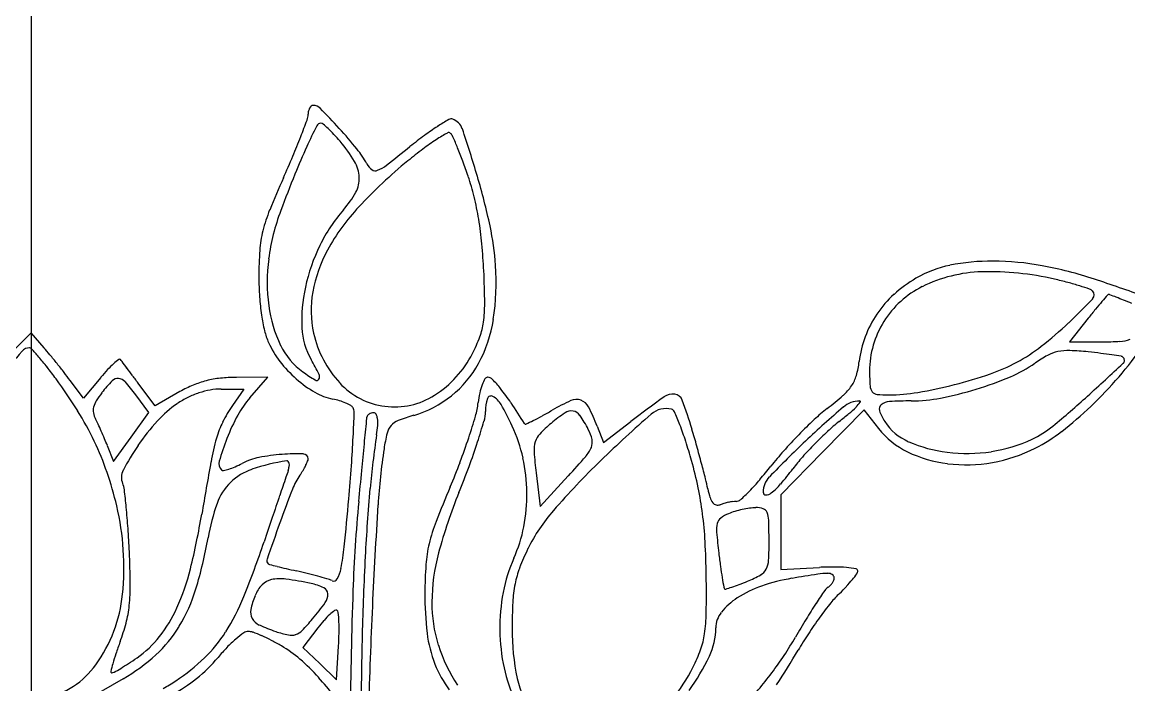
# Model space of a CAD drawing. Header units: millimetres. Extents: x 56222 to 3066687, y -650199 to -121287.
# Drawn here: x 141928.42 to 141939.88, y -185310.85 to -185303.99 of the extents above; entities that cross this region are included whole.
import ezdxf

# ---------------------------------------------------------------- set-up
doc = ezdxf.new("R2010")
doc.units = ezdxf.units.MM
doc.header["$MEASUREMENT"] = 0
doc.layers.add('$TD_AUDIT_GENERATED_(A0BDF17)', color=32, linetype='Continuous', lineweight=30)

msp = doc.modelspace()

# ---------------------------------------------------------------- linework, layer by layer
at = {"layer": '$TD_AUDIT_GENERATED_(A0BDF17)', "linetype": 'Continuous', "lineweight": 25, "ltscale": 2}
for p, q in [((141928.51, -185258.996, 0.517), (141928.51, -185317.593, 0.517)), ((141939.458, -185307.056, 0.517), (141939.264, -185307.301, 0.517)), ((141928.509, -185307.209, 0.517), (141928.169, -185307.543, 0.517)), ((141928.643, -185307.363, 0.517), (141928.509, -185307.209, 0.517)), ((141939.264, -185307.301, 0.517), (141939.599, -185307.301, 0.517)), ((141929.231, -185307.669, 0.517), (141929.051, -185307.883, 0.517)), ((141930.962, -185307.668, 0.517), (141930.635, -185307.669, 0.517)), ((141930.775, -185307.882, 0.517), (141930.962, -185307.668, 0.517)), ((141929.051, -185307.883, 0.517), (141928.914, -185307.7, 0.517)), ((141929.793, -185307.964, 0.517), (141929.626, -185307.74, 0.517)), ((141930.478, -185307.791, 0.517), (141930.713, -185307.791, 0.517)), ((141930.713, -185307.791, 0.517), (141930.596, -185307.959, 0.517)), ((141929.728, -185308.034, 0.517), (141929.593, -185307.851, 0.517)), ((141930.05, -185307.817, 0.517), (141929.793, -185307.964, 0.517)), ((141929.544, -185308.287, 0.517), (141929.728, -185308.034, 0.517)), ((141937.136, -185308.005, 0.517), (141936.705, -185308.445, 0.517)), ((141937.288, -185308.199, 0.517), (141937.136, -185308.005, 0.517)), ((141934.436, -185308.343, 0.517), (141934.719, -185308.127, 0.517)), ((141934.373, -185308.176, 0.517), (141934.436, -185308.343, 0.517)), ((141929.298, -185308.376, 0.517), (141929.361, -185308.54, 0.517)), ((141929.361, -185308.54, 0.517), (141929.544, -185308.287, 0.517)), ((141936.705, -185308.445, 0.517), (141936.275, -185308.885, 0.517)), ((141933.74, -185308.659, 0.517), (141933.781, -185309.006, 0.517)), ((141933.781, -185309.006, 0.517), (141934.073, -185308.689, 0.517)), ((141936.275, -185308.885, 0.517), (141936.275, -185309.271, 0.517)), ((141936.275, -185309.271, 0.517), (141936.275, -185309.658, 0.517)), ((141936.275, -185309.658, 0.517), (141936.673, -185309.637, 0.517)), ((141931.48, -185310.262, 0.517), (141931.323, -185310.467, 0.517)), ((141931.323, -185310.467, 0.517), (141931.498, -185310.634, 0.517)), ((141931.672, -185310.802, 0.517), (141931.693, -185310.453, 0.517)), ((141931.498, -185310.634, 0.517), (141931.672, -185310.802, 0.517)), ((141929.461, -185310.791, 0.517), (141929.144, -185310.973, 0.517))]:
    msp.add_line(p, q, dxfattribs=at)
for centre, radius, start, end in [((141931.204, -185304.944, 0.517), 0.174, 339.9861, 0), ((141931.533, -185304.944, 0.517), 0.155, 166.9435, 179.9999), ((141931.485, -185304.933, 0.517), 0.105, 149.4751, 166.9435), ((141931.454, -185304.915, 0.517), 0.0702, 127.6744, 149.4752), ((141931.432, -185304.886, 0.517), 0.0338, 89.9999, 127.6742), ((141931.432, -185304.951, 0.517), 0.0989, 44.3285, 90), ((141925.147, -185311.091, 0.517), 8.885, 42.4855, 44.3285), ((141923.157, -185302.013, 0.517), 8.738, 338.7847, 339.9861), ((141931.511, -185305.086, 0.517), 0.0489, 90.8813, 153.6828), ((141931.511, -185305.072, 0.517), 0.0349, 49.6192, 90.8814), ((141930.657, -185306.076, 0.517), 1.353, 46.6628, 49.6193), ((141934.371, -185307.639, 0.517), 3.055, 120.1939, 122.7323), ((141932.86, -185305.042, 0.517), 0.0497, 71.6316, 120.194), ((141932.826, -185305.144, 0.517), 0.157, 18.63, 71.6316), ((141938.844, -185308.713, 0.517), 8.23, 153.6827, 155.3438), ((141930.716, -185306.013, 0.517), 1.267, 42.7971, 46.6628), ((141930.158, -185306.53, 0.517), 2.028, 40.0787, 42.7972), ((141928.11, -185308.378, 0.517), 4.868, 39.1635, 42.4855), ((141935.189, -185308.699, 0.517), 4.392, 126.3942, 128.8622), ((141934.122, -185307.251, 0.517), 2.593, 122.7322, 126.3943), ((141934.066, -185307.338, 0.517), 2.528, 119.5269, 122.568), ((141932.834, -185305.162, 0.517), 0.0278, 43.882, 119.527), ((141932.769, -185305.225, 0.517), 0.119, 23.5196, 43.882), ((141920.398, -185309.334, 0.517), 13.273, 16.3959, 18.6299), ((141924.694, -185302.61, 0.517), 7.089, 337.0115, 338.7848), ((141937.23, -185307.972, 0.517), 6.454, 155.3438, 158.0927), ((141930.467, -185306.27, 0.517), 1.624, 31.0524, 40.0787), ((141921.885, -185292.189, 0.517), 16.811, 307.8077, 308.8621), ((141933.916, -185307.103, 0.517), 2.249, 122.5679, 126.872), ((141927.773, -185307.4, 0.517), 5.568, 22.2405, 23.5196), ((141921.239, -185301.144, 0.517), 10.842, 335.7217, 337.0115), ((141931.134, -185305.914, 0.517), 0.967, 28.155, 39.1634), ((141935.153, -185308.751, 0.517), 4.309, 126.872, 129.5174), ((141928.667, -185307.034, 0.517), 4.602, 20.3857, 22.2405), ((141931.557, -185305.614, 0.517), 0.351, 2.9566, 31.0524), ((141935.841, -185309.586, 0.517), 5.392, 129.5174, 136.9144), ((141932.138, -185305.377, 0.517), 0.172, 208.1549, 234.8505), ((141932.075, -185305.467, 0.517), 0.0619, 234.8505, 291.8318), ((141931.954, -185305.167, 0.517), 0.385, 291.8318, 307.8077), ((141926.423, -185307.868, 0.517), 6.996, 19.0306, 20.3857), ((141939.872, -185309.549, 0.517), 9.598, 155.7217, 157.8849), ((141948.586, -185312.539, 0.517), 18.694, 158.0927, 159.3362), ((141931.614, -185305.611, 0.517), 0.294, 331.3976, 2.9566), ((141930.837, -185306.346, 0.517), 2.326, 13.6259, 19.0306), ((141925.868, -185307.724, 0.517), 7.571, 12.3806, 16.3959), ((141930.994, -185305.273, 0.517), 1, 318.7165, 331.3976), ((141929.968, -185306.556, 0.517), 3.22, 9.3904, 13.6259), ((141932.45, -185306.533, 0.517), 1.587, 157.8849, 166.0692), ((141933.214, -185306.741, 0.517), 2.265, 159.3362, 172.3844), ((141932.998, -185307.032, 0.517), 1.666, 138.7165, 154.0055), ((141933.514, -185307.409, 0.517), 2.205, 136.9144, 151.3405), ((141929.4, -185306.65, 0.517), 3.796, 5.4912, 9.3904), ((141932.068, -185306.438, 0.517), 1.194, 166.0692, 175.9254), ((141930.538, -185306.699, 0.517), 2.789, 3.921, 12.3806), ((141933.228, -185307.144, 0.517), 1.922, 154.0055, 167.7432), ((141927.948, -185306.79, 0.517), 5.254, 2.4352, 5.4912), ((141934.604, -185306.619, 0.517), 3.736, 175.9254, 180.1363), ((141932.834, -185307.038, 0.517), 1.43, 151.3405, 169.7965), ((141932.766, -185306.681, 0.517), 1.812, 172.3844, 187.8037), ((141930.789, -185306.682, 0.517), 2.537, 351.2189, 3.921), ((141938.246, -185307.617, 0.517), 1.13, 101.2595, 120.4494), ((141938.46, -185308.693, 0.517), 2.228, 89.7091, 101.2595), ((141938.457, -185309.352, 0.517), 2.887, 79.5469, 89.7091), ((141938.238, -185310.54, 0.517), 4.095, 71.7275, 79.547), ((141934.187, -185306.62, 0.517), 3.319, 180.1363, 183.7184), ((141922.485, -185307.022, 0.517), 10.723, 0.6346, 2.4353), ((141938.357, -185307.806, 0.517), 1.349, 120.4494, 132.3939), ((141938.398, -185308.055, 0.517), 1.48, 91.6525, 116.429), ((141938.44, -185309.497, 0.517), 2.922, 76.7593, 91.6524), ((141938.008, -185311.332, 0.517), 4.808, 75.0542, 76.7593), ((141933.853, -185323.818, 0.517), 18.078, 69.9766, 71.7275), ((141932.956, -185307.085, 0.517), 1.644, 167.7431, 182.5141), ((141938.18, -185307.616, 0.517), 0.99, 116.429, 147.9342), ((141938.442, -185309.703, 0.517), 3.122, 72.698, 75.0542), ((141938.266, -185310.27, 0.517), 3.716, 71.0522, 72.698), ((141939.446, -185306.831, 0.517), 0.0798, 45, 71.0521), ((141939.462, -185306.815, 0.517), 0.0577, 316.3347, 45), ((141933.217, -185306.683, 0.517), 2.346, 183.7184, 188.3635), ((141932.495, -185306.977, 0.517), 1.086, 169.7965, 192.4914), ((141938.232, -185307.669, 0.517), 1.165, 132.3938, 145.733), ((141934.812, -185302.377, 0.517), 6.487, 313.2309, 316.3348), ((141942.531, -185309.42, 0.517), 3.876, 139.1245, 140.6527), ((141947.063, -185313.342, 0.517), 9.87, 138.6097, 139.1246), ((141939.67, -185306.826, 0.517), 0.0151, 90, 138.6098), ((141939.67, -185306.848, 0.517), 0.0363, 69.2451, 90), ((141935.953, -185316.656, 0.517), 10.525, 68.8653, 69.2451), ((141937.93, -185311.541, 0.517), 5.041, 67.9385, 68.8653), ((141936.549, -185314.949, 0.517), 8.719, 67.3236, 67.9385), ((141932.346, -185306.739, 0.517), 1.389, 187.8036, 205.5137), ((141931.887, -185306.918, 0.517), 1.32, 352.2139, 0.6346), ((141945.053, -185311.488, 0.517), 7.137, 140.6526, 141.6202), ((141932.698, -185306.759, 0.517), 1.822, 188.3635, 193.5527), ((141931.917, -185306.856, 0.517), 1.397, 331.3621, 351.2189), ((141932.469, -185306.998, 0.517), 0.733, 339.8827, 352.2139), ((141938.187, -185307.639, 0.517), 1.11, 145.733, 159.4189), ((141938.16, -185307.604, 0.517), 0.967, 147.9341, 180), ((141936.411, -185304.078, 0.517), 4.152, 308.0814, 313.2309), ((141931.618, -185307.02, 0.517), 0.711, 193.5527, 204.0287), ((141932.038, -185307.125, 0.517), 0.725, 182.514, 209.7545), ((141932.523, -185306.97, 0.517), 1.114, 192.4913, 222.7934), ((141931.824, -185306.928, 0.517), 0.936, 204.0287, 217.9504), ((141931.74, -185307.028, 0.517), 0.717, 205.5136, 234.5468), ((141931.736, -185306.729, 0.517), 1.513, 332.7124, 339.8828), ((141938.18, -185307.636, 0.517), 1.103, 159.4189, 173.1747), ((141937.847, -185305.91, 0.517), 1.824, 298.5581, 308.0813), ((141939.599, -185304.147, 0.517), 3.154, 270, 273.4084), ((141937.092, -185305.35, 0.517), 3.544, 319.2563, 325.7886), ((141939.763, -185306.906, 0.517), 0.391, 273.4084, 289.2798), ((141939.549, -185317.154, 0.517), 14.803, 138.7657, 140.1733), ((141928.489, -185307.46, 0.517), 0.0965, 88.6911, 138.7657), ((141928.49, -185307.397, 0.517), 0.0335, 42.1521, 88.6912), ((141925.234, -185310.344, 0.517), 4.425, 40.7054, 42.152), ((141926.37, -185309.367, 0.517), 2.927, 38.0781, 40.7054), ((141925.694, -185309.925, 0.517), 3.906, 39.5957, 40.9827), ((141921.8, -185313.146, 0.517), 8.96, 38.8499, 39.5957), ((141932.086, -185306.91, 0.517), 1.119, 302.4976, 332.7124), ((141939.623, -185308.536, 0.517), 1.242, 118.1839, 125.1873), ((141939.225, -185307.793, 0.517), 0.399, 101.8633, 118.1838), ((141939.248, -185307.904, 0.517), 0.513, 87.9869, 101.8633), ((141939.169, -185310.161, 0.517), 2.771, 84.0085, 87.987), ((141938.723, -185314.405, 0.517), 7.038, 82.9378, 84.0086), ((141939.084, -185311.498, 0.517), 4.109, 81.3356, 82.9378), ((141938.604, -185314.644, 0.517), 7.292, 80.5716, 81.3357), ((141939.792, -185307.49, 0.517), 0.0392, 49.5966, 80.5716), ((141939.79, -185307.493, 0.517), 0.0429, 313.1483, 49.5967), ((141924.662, -185310.705, 0.517), 5.097, 36.3441, 38.0783), ((141921.632, -185313.282, 0.517), 9.176, 38.1073, 38.8498), ((141930.036, -185308.273, 0.517), 1.004, 131.9665, 137.0428), ((141929.975, -185308.205, 0.517), 0.913, 127.7013, 131.9666), ((141929.425, -185307.493, 0.517), 0.013, 39.3858, 127.7015), ((141928.921, -185307.907, 0.517), 0.665, 37.0996, 39.3857), ((141899.258, -185330.341, 0.517), 37.856, 36.9739, 37.0997), ((141906.257, -185325.071, 0.517), 29.095, 36.7791, 36.9739), ((141932.135, -185306.685, 0.517), 1.331, 217.9505, 228.6465), ((141928.276, -185309.275, 0.517), 3.608, 26.9761, 29.7546), ((141932.177, -185306.998, 0.517), 1.101, 308.5617, 331.3621), ((141936.175, -185307.396, 0.517), 0.917, 343.9345, 353.1747), ((141937.872, -185305.957, 0.517), 1.77, 288.8648, 298.5581), ((141938.121, -185306.407, 0.517), 1.363, 292.8879, 305.1874), ((141921.416, -185287.891, 0.517), 26.909, 312.0828, 313.1482), ((141924.734, -185310.653, 0.517), 5.008, 31.7727, 36.3441), ((141924.891, -185310.725, 0.517), 5.033, 36.9433, 38.1073), ((141930.807, -185308.991, 0.517), 2.058, 137.0428, 140.0094), ((141929.409, -185307.765, 0.517), 0.0848, 86.2396, 135.8559), ((141929.408, -185307.777, 0.517), 0.0972, 41.2798, 86.2396), ((141894.193, -185334.09, 0.517), 44.157, 36.6365, 36.7791), ((141930.579, -185308.716, 0.517), 1.044, 96.0273, 104.175), ((141930.638, -185309.276, 0.517), 1.607, 90.129, 96.0273), ((141932.076, -185306.753, 0.517), 1.241, 228.6465, 239.6505), ((141932.594, -185305.829, 0.517), 2.189, 234.5468, 238.5206), ((141931.465, -185307.672, 0.517), 0.0284, 238.5207, 326.3302), ((141931.449, -185307.661, 0.517), 0.0483, 326.3302, 26.9761), ((141933.553, -185307.885, 0.517), 0.398, 149.7958, 159.4572), ((141933.238, -185307.701, 0.517), 0.0326, 89.6505, 149.7958), ((141933.237, -185307.74, 0.517), 0.0714, 43.9589, 89.6505), ((141932.313, -185308.631, 0.517), 1.355, 38.5916, 43.959), ((141936.698, -185307.547, 0.517), 0.373, 325.8409, 343.9345), ((141939.738, -185307.604, 0.517), 2.545, 180, 183.4813), ((141936.861, -185302.998, 0.517), 4.898, 284.3285, 288.8648), ((141937.223, -185304.279, 0.517), 3.673, 287.0182, 292.8879), ((141936.543, -185304.877, 0.517), 4.268, 313.5745, 319.2564), ((141930.469, -185308.793, 0.517), 1.562, 135.8558, 141.8114), ((141927.893, -185309.108, 0.517), 2.114, 36.4768, 41.2797), ((141930.658, -185308.88, 0.517), 1.225, 112.6271, 119.7611), ((141930.563, -185308.652, 0.517), 0.977, 104.1751, 112.6272), ((141930.511, -185308.632, 0.517), 0.844, 99.9755, 108.2202), ((141930.478, -185308.445, 0.517), 0.655, 90, 99.9755), ((141932.272, -185307.203, 0.517), 0.772, 222.7934, 262.6749), ((141933.735, -185307.953, 0.517), 0.592, 159.4573, 167.9922), ((141931.629, -185309.177, 0.517), 2.23, 33.924, 38.5916), ((141936.556, -185307.45, 0.517), 0.545, 311.6513, 325.8409), ((141937.302, -185307.752, 0.517), 0.104, 183.4812, 218.8685), ((141936.859, -185302.99, 0.517), 4.906, 279.79, 284.3286), ((141937.212, -185304.243, 0.517), 3.71, 281.1474, 287.0182), ((141929.383, -185308.032, 0.517), 0.233, 148.5961, 166.3872), ((141929.91, -185308.354, 0.517), 0.85, 141.8114, 148.596), ((141930.529, -185308.686, 0.517), 0.901, 116.2166, 124.1968), ((141930.528, -185308.684, 0.517), 0.899, 108.2202, 116.2166), ((141931.503, -185308.521, 0.517), 0.969, 138.7165, 151.5724), ((141931.75, -185307.309, 0.517), 0.596, 239.6504, 258.6901), ((141931.488, -185308.618, 0.517), 0.739, 73.0884, 78.6901), ((141931.525, -185308.496, 0.517), 0.611, 66.6286, 73.0885), ((141932.272, -185307.201, 0.517), 0.774, 262.6749, 302.4976), ((141932.149, -185306.964, 0.517), 1.145, 286.4212, 308.5617), ((141934.179, -185308.048, 0.517), 1.046, 167.9923, 173.5691), ((141933.641, -185308.021, 0.517), 0.427, 161.9769, 180), ((141933.273, -185307.901, 0.517), 0.0393, 61.2072, 161.9769), ((141933.185, -185308.061, 0.517), 0.222, 29.5441, 61.2072), ((141934.891, -185309.692, 0.517), 1.95, 113.9636, 120.372), ((141934.157, -185308.039, 0.517), 0.142, 70.3927, 113.9636), ((141934.156, -185308.041, 0.517), 0.143, 27.1229, 70.3928), ((141943.461, -185319.579, 0.517), 14.407, 125.6495, 127.3551), ((141935.155, -185307.999, 0.517), 0.157, 82.7313, 125.6495), ((141935.163, -185307.939, 0.517), 0.0958, 20.2548, 82.7313), ((141930.587, -185309.627, 0.517), 4.974, 16.5842, 20.2549), ((141934.869, -185305.554, 0.517), 3.082, 307.7175, 311.6513), ((141937.09, -185308.172, 0.517), 0.258, 89.9999, 130.7164), ((141937.09, -185307.922, 0.517), 0.00844, 322.3386, 89.9999), ((141937.279, -185307.771, 0.517), 0.0745, 218.8686, 263.9924), ((141937.386, -185306.749, 0.517), 1.102, 263.9924, 270.3061), ((141937.409, -185308.076, 0.517), 0.156, 93.3794, 127.736), ((141937.382, -185306.023, 0.517), 1.828, 270.3061, 279.79), ((141937.625, -185311.742, 0.517), 3.829, 90, 93.3795), ((141937.625, -185306.34, 0.517), 1.573, 270, 281.1474), ((141932.279, -185299.921, 0.517), 10.701, 309.538, 312.0827), ((141926.179, -185309.757, 0.517), 3.308, 25.5349, 31.7726), ((141929.301, -185308.012, 0.517), 0.149, 166.3873, 189.766), ((141929.357, -185308.003, 0.517), 0.205, 189.7661, 208.155), ((141930.665, -185308.886, 0.517), 1.142, 124.1968, 137.8185), ((141931.824, -185308.81, 0.517), 1.494, 145.2834, 153.0195), ((141931.57, -185308.392, 0.517), 0.498, 59.9732, 66.6286), ((141931.784, -185308.022, 0.517), 0.0701, 31.7175, 59.9731), ((141931.776, -185308.027, 0.517), 0.08, 357.9379, 31.7175), ((141907.194, -185307.142, 0.517), 24.678, 357.3453, 357.9379), ((141932.052, -185308.114, 0.517), 0.0778, 105.2264, 123.3032), ((141932.057, -185308.133, 0.517), 0.0979, 90.0001, 105.2263), ((141932.057, -185308.065, 0.517), 0.0291, 27.8809, 89.9999), ((141932.295, -185307.835, 0.517), 0.85, 343.9522, 353.569), ((141932.851, -185308.021, 0.517), 0.364, 343.8617, 360), ((141930.659, -185309.492, 0.517), 3.125, 24.9651, 29.5441), ((141926.284, -185312.772, 0.517), 8.672, 32.2235, 33.9241), ((141931.804, -185304.423, 0.517), 4.157, 298.705, 300.372), ((141934.989, -185309.444, 0.517), 1.698, 124.0215, 130.126), ((141934.104, -185308.133, 0.517), 0.116, 80.7716, 124.0215), ((141934.106, -185308.122, 0.517), 0.105, 34.4416, 80.7715), ((141932.508, -185308.885, 0.517), 1.995, 20.8168, 27.123), ((141935.085, -185308.225, 0.517), 0.233, 75.7174, 131.1263), ((141935.132, -185308.042, 0.517), 0.0442, 23.276, 75.7174), ((141931.426, -185309.636, 0.517), 4.078, 21.1953, 23.276), ((141944.157, -185316.383, 0.517), 11.092, 130.7163, 133.4366), ((141937.936, -185309.519, 0.517), 1.931, 127.7175, 132.9858), ((141936.229, -185307.16, 0.517), 1.16, 310.311, 315.2936), ((141936.678, -185307.604, 0.517), 0.528, 315.2935, 322.3387), ((141937.347, -185307.995, 0.517), 0.0546, 127.7359, 199.528), ((141937.789, -185307.839, 0.517), 0.524, 199.528, 213.2338), ((141936.819, -185305.167, 0.517), 3.868, 307.6796, 313.5745), ((141928.132, -185308.658, 0.517), 1.184, 25.2079, 28.155), ((141926.057, -185309.634, 0.517), 3.477, 23.888, 25.2078), ((141931.59, -185309.724, 0.517), 2.391, 137.8186, 145.6593), ((141931.31, -185308.548, 0.517), 0.916, 153.0194, 164.1741), ((141932.605, -185309.118, 0.517), 2.223, 151.5724, 158.4861), ((141007.947, -185219.474, 0.517), 928.279, 354.505512, 354.520409), ((141930.538, -185307.978, 0.517), 1.453, 354.5203, 355.9023), ((141932.021, -185308.084, 0.517), 0.0342, 144.295, 175.9023), ((141932.041, -185308.099, 0.517), 0.0591, 123.3032, 144.295), ((141931.966, -185308.113, 0.517), 0.132, 7.5882, 27.8809), ((141931.754, -185308.141, 0.517), 0.346, 355.7248, 7.5881), ((141932.382, -185308.297, 0.517), 0.194, 111.3204, 138.3958), ((141933.035, -185309.968, 0.517), 1.988, 106.4212, 111.3204), ((141927.605, -185306.486, 0.517), 5.73, 341.6024, 343.9521), ((141926.827, -185306.278, 0.517), 6.634, 341.9127, 343.8618), ((141933.629, -185308.143, 0.517), 0.0102, 212.2235, 294.6437), ((141932.088, -185304.783, 0.517), 3.707, 294.6436, 295.947), ((141932.781, -185306.209, 0.517), 2.121, 295.9469, 298.705), ((141934.874, -185309.308, 0.517), 1.52, 130.126, 136.1833), ((141933.069, -185308.833, 0.517), 1.363, 27.3109, 34.4417), ((141943.725, -185318.12, 0.517), 13.369, 131.1263, 134.1654), ((141939.89, -185311.616, 0.517), 4.797, 132.9858, 135.6552), ((141938.034, -185309.609, 0.517), 1.88, 127.9219, 132.7026), ((141934.971, -185305.677, 0.517), 3.104, 307.9219, 310.311), ((141937.826, -185307.814, 0.517), 0.569, 213.2339, 246.3786), ((141925.836, -185309.732, 0.517), 3.719, 22.5824, 23.888), ((141940.271, -185309.549, 0.517), 8.283, 171.0837, 174.9546), ((141930.881, -185308.076, 0.517), 1.221, 351.0837, 355.7247), ((141933.94, -185308.678, 0.517), 1.796, 166.1532, 171.4168), ((141932.377, -185308.292, 0.517), 0.187, 138.3958, 166.1532), ((141932.048, -185308.846, 0.517), 1.593, 12.3687, 24.9652), ((141933.922, -185308.394, 0.517), 0.2, 136.1833, 163.1946), ((141933.873, -185308.418, 0.517), 0.458, 13.1552, 27.311), ((141932.329, -185309.286, 0.517), 3.11, 17.8715, 21.1953), ((141923.717, -185311.673, 0.517), 12.142, 15.7261, 16.5842), ((141940.043, -185311.766, 0.517), 5.011, 135.6552, 138.301), ((141939.317, -185310.999, 0.517), 3.771, 132.7026, 135.5423), ((141937.955, -185307.677, 0.517), 0.848, 218.0474, 244.2217), ((141938.435, -185307.379, 0.517), 1.03, 295.3566, 309.5379), ((141938.111, -185306.841, 0.517), 1.753, 297.0289, 307.6796), ((141926.41, -185309.647, 0.517), 3.052, 19.016, 25.5349), ((141926.975, -185309.259, 0.517), 2.486, 20.8168, 22.5824), ((141931.703, -185309.801, 0.517), 2.527, 145.6592, 152.4438), ((141932.886, -185308.995, 0.517), 2.554, 164.1741, 169.7939), ((141933.003, -185309.275, 0.517), 2.65, 158.4861, 163.8517), ((141919.961, -185307.734, 0.517), 11.896, 355.9033, 357.3453), ((141594.062, -185275.854, 0.517), 339.459, 354.4586, 354.50559), ((141926.892, -185306.249, 0.517), 6.481, 339.211, 341.6024), ((141926.705, -185306.238, 0.517), 6.763, 339.6262, 341.9127), ((141934.006, -185308.419, 0.517), 0.288, 163.1947, 184.0295), ((141934.193, -185308.343, 0.517), 0.129, 336.7598, 13.1551), ((141930.116, -185309.999, 0.517), 5.435, 15.6833, 17.8714), ((141922.757, -185311.944, 0.517), 13.139, 14.9173, 15.7261), ((141944.473, -185316.717, 0.517), 11.552, 133.4365, 136.0553), ((141939.318, -185310.999, 0.517), 3.772, 135.5423, 138.382), ((141938.167, -185307.035, 0.517), 1.419, 246.3786, 263.125), ((141938.237, -185306.959, 0.517), 1.494, 278.3827, 295.3565), ((141931.244, -185310.365, 0.517), 1.903, 94.0874, 101.3574), ((141931.264, -185310.638, 0.517), 2.177, 88.2495, 94.0874), ((141931.329, -185308.512, 0.517), 0.0492, 360, 88.2495), ((141938.815, -185309.413, 0.517), 6.726, 171.4169, 176.3738), ((141938.214, -185308.123, 0.517), 4.507, 184.0295, 186.8311), ((141927.487, -185302.63, 0.517), 8.95, 317.384, 319.1109), ((141933.978, -185308.251, 0.517), 0.363, 319.1108, 336.7598), ((141938.556, -185310.441, 0.517), 3.019, 138.301, 142.1681), ((141937.906, -185309.745, 0.517), 1.883, 138.382, 143.157), ((141938.167, -185307.238, 0.517), 1.335, 244.2218, 262.8538), ((141938.203, -185306.734, 0.517), 1.723, 263.125, 278.3827), ((141938.189, -185306.993, 0.517), 1.582, 280.0647, 297.0289), ((141976.21, -185316.795, 0.517), 46.575, 169.7939, 170.4725), ((141930.546, -185308.563, 0.517), 0.0915, 163.8517, 225.0001), ((141930.352, -185307.969, 0.517), 0.682, 287.3862, 293.3533), ((141930.16, -185307.523, 0.517), 1.167, 293.3533, 297.3444), ((141931, -185309.148, 0.517), 0.662, 101.3574, 117.3444), ((141931.503, -185310.741, 0.517), 2.235, 98.9304, 108.4272), ((141931.159, -185308.553, 0.517), 0.0192, 43.0445, 98.9303), ((141930.929, -185308.55, 0.517), 0.256, 341.1794, 350.5196), ((141931.145, -185308.566, 0.517), 0.0381, 9.5042, 43.0445), ((141931.085, -185308.576, 0.517), 0.0992, 350.5197, 9.5043), ((141930.688, -185308.246, 0.517), 0.745, 328.8018, 333.2167), ((141930.775, -185308.29, 0.517), 0.647, 333.2166, 337.4897), ((141931.311, -185308.512, 0.517), 0.0674, 337.4897, 0.0001), ((141910.941, -185307.088, 0.517), 20.94, 354.9591, 355.9033), ((141926.733, -185306.189, 0.517), 6.652, 336.8656, 339.211), ((141924.615, -185305.462, 0.517), 8.992, 337.7794, 339.6261), ((141931.879, -185308.883, 0.517), 1.765, 0.709, 12.3687), ((141940.478, -185314.777, 0.517), 8.709, 134.1654, 138.8637), ((141931.115, -185309.719, 0.517), 4.398, 11.9024, 15.6833), ((141924.135, -185311.576, 0.517), 11.713, 14.1134, 14.9173), ((141933.265, -185306.332, 0.517), 3.679, 319.3584, 322.1681), ((141938.194, -185307.023, 0.517), 1.552, 262.8538, 280.0647), ((141925.929, -185309.813, 0.517), 3.561, 13.2092, 19.016), ((141929.601, -185308.704, 0.517), 0.157, 152.4437, 203.8703), ((141930.497, -185308.611, 0.517), 0.0231, 225, 281.9036), ((141930.381, -185308.063, 0.517), 0.584, 281.9037, 287.3863), ((141930.979, -185309.169, 0.517), 0.577, 108.4272, 134.4015), ((142925.526, -185644.791, 0.517), 1049.639, 161.325301, 161.336302), ((141958.712, -185318.019, 0.517), 29.095, 161.1794, 161.3254), ((141931.843, -185309.068, 0.517), 0.672, 144.9916, 158.8512), ((141930.55, -185308.162, 0.517), 0.907, 324.9915, 328.8018), ((141330.353, -185250.27, 0.517), 604.406, 354.428144, 354.458625), ((141933.391, -185309.249, 0.517), 2.169, 11.3099, 14.1134), ((141936.319, -185308.858, 0.517), 0.228, 136.0553, 180), ((141933.753, -185306.633, 0.517), 3.306, 319.6507, 323.1569), ((141929.252, -185308.859, 0.517), 0.225, 6.825, 23.8701), ((141921.216, -185309.821, 0.517), 8.318, 5.5638, 6.825), ((141930.977, -185309.167, 0.517), 0.575, 134.4015, 160.447), ((141944.331, -185313.899, 0.517), 14.062, 158.8512, 160.3722), ((141952.604, -185310.638, 0.517), 20.665, 174.9547, 176.9103), ((141942.975, -185313.128, 0.517), 11.01, 156.8655, 158.8818), ((141932.074, -185309.517, 0.517), 3.417, 7.3345, 11.9025), ((141936.352, -185308.657, 0.517), 0.851, 191.31, 197.5214), ((141934.316, -185307.234, 0.517), 2.295, 315.3563, 319.3584), ((141935.754, -185308.333, 0.517), 0.68, 308.324, 319.6506), ((142793.738, -185600.277, 0.517), 910.537, 161.336286, 161.351412), ((141892.013, -185305.418, 0.517), 39.941, 354.2438, 354.9591), ((141946.426, -185310.371, 0.517), 14.592, 174.4281, 178.0526), ((141937.788, -185310.843, 0.517), 5.237, 157.7793, 164.9863), ((141931.901, -185308.882, 0.517), 1.744, 348.9763, 0.7089), ((141935.703, -185308.862, 0.517), 0.17, 197.5214, 218.0065), ((141935.864, -185309.613, 0.517), 0.663, 97.6889, 101.597), ((141935.811, -185309.222, 0.517), 0.268, 90, 97.689), ((141935.811, -185308.889, 0.517), 0.0644, 270.0001, 312.2572), ((141934.231, -185307.15, 0.517), 2.415, 312.2572, 315.3563), ((141936.119, -185308.858, 0.517), 0.0281, 179.9999, 270.0202), ((141936.119, -185308.795, 0.517), 0.0911, 270.0201, 308.324), ((141926.676, -185309.638, 0.517), 2.794, 354.2854, 13.2092), ((141922.268, -185309.718, 0.517), 7.261, 3.8326, 5.5638), ((141932.516, -185309.714, 0.517), 2.208, 160.447, 170.0252), ((141995.138, -185312.983, 0.517), 63.163, 176.37375, 177.32944), ((141935.294, -185310.249, 0.517), 1.826, 138.8637, 153.8314), ((141935.621, -185308.926, 0.517), 0.0661, 218.0067, 254.8574), ((141935.621, -185308.924, 0.517), 0.0679, 254.8573, 290.9936), ((141935.8, -185309.39, 0.517), 0.431, 105.461, 110.9936), ((141935.871, -185309.645, 0.517), 0.696, 101.5969, 105.4611), ((141935.99, -185309.725, 0.517), 0.694, 106.1048, 111.8215), ((141936.135, -185310.225, 0.517), 1.215, 102.3466, 106.1047), ((141936.127, -185310.191, 0.517), 1.18, 98.5626, 102.3466), ((141936.03, -185309.542, 0.517), 0.523, 91.6136, 98.5626), ((141936.021, -185309.238, 0.517), 0.22, 71.4708, 91.6137), ((141936.07, -185309.093, 0.517), 0.0666, 22.5328, 71.4708), ((141935.914, -185309.158, 0.517), 0.235, 2.0441, 22.5329), ((141922.823, -185307.834, 0.517), 7.558, 346.0938, 350.4725), ((143179.18, -185730.356, 0.517), 1317.336, 161.351431, 161.36289), ((141970.797, -185323.337, 0.517), 42.161, 160.3722, 160.9176), ((141934.387, -185309.811, 0.517), 1.805, 158.8818, 166.5597), ((141931.506, -185309.59, 0.517), 3.99, 3.1522, 7.3345), ((141935.887, -185309.249, 0.517), 0.28, 166.1103, 185.0835), ((141935.712, -185309.205, 0.517), 0.0992, 127.1351, 166.1103), ((141935.862, -185309.404, 0.517), 0.348, 111.8215, 127.1351), ((141930.509, -185309.351, 0.517), 5.643, 0, 2.0441), ((141918.854, -185309.947, 0.517), 10.683, 2.5363, 3.8326), ((141932.139, -185308.929, 0.517), 1.501, 335.8482, 348.9763), ((141941.907, -185308.713, 0.517), 6.323, 185.0835, 187.056), ((141925.839, -185308.539, 0.517), 4.572, 343.197, 350.0251), ((141921.195, -185306.09, 0.517), 10.266, 337.9769, 341.3629), ((141933.954, -185309.708, 0.517), 1.36, 166.5597, 175.7967), ((141927.338, -185309.819, 0.517), 8.164, 0.7041, 3.1521), ((141931.812, -185309.351, 0.517), 4.341, 357.1855, 360), ((141919.69, -185309.91, 0.517), 9.847, 0.5812, 2.5363), ((141929.519, -185309.199, 0.517), 2.245, 348.4212, 354.2438), ((141958.608, -185310.962, 0.517), 26.677, 176.9103, 178.6585), ((141934.691, -185310.012, 0.517), 2.031, 164.9863, 179.6046), ((141935.763, -185310.479, 0.517), 2.349, 153.8314, 159.0794), ((141945.384, -185308.283, 0.517), 9.827, 187.0559, 187.8546), ((141930.993, -185309.568, 0.517), 0.0422, 160.9176, 229.0974), ((141930.986, -185309.575, 0.517), 0.0324, 229.0974, 255.2479), ((141933.655, -185299.44, 0.517), 10.512, 255.248, 255.6915), ((141932.268, -185304.878, 0.517), 4.901, 255.6915, 256.8033), ((141936.892, -185309.924, 0.517), 4.305, 175.7967, 179.7096), ((141934.933, -185310.181, 0.517), 1.561, 155.8482, 169.4575), ((141934.542, -185310.012, 0.517), 1.041, 159.0793, 168.722), ((141941.087, -185308.876, 0.517), 5.49, 187.8546, 189.0896), ((141935.929, -185309.553, 0.517), 0.219, 332.4824, 357.1855), ((141936.825, -185312.582, 0.517), 2.949, 89.9856, 92.9522), ((141936.825, -185311.127, 0.517), 1.494, 85.052, 89.9856), ((141936.829, -185311.085, 0.517), 1.452, 81.1095, 85.052), ((141927.848, -185309.079, 0.517), 2.381, 335.7398, 346.0939), ((141931.089, -185310.183, 0.517), 0.429, 82.1321, 102.2747), ((141930.654, -185313.331, 0.517), 3.607, 77.93, 82.132), ((141933.104, -185301.312, 0.517), 8.563, 256.8034, 257.5354), ((141930.201, -185314.446, 0.517), 4.887, 76.1817, 77.5354), ((141930.27, -185314.164, 0.517), 4.597, 74.7644, 76.1817), ((141930.395, -185313.704, 0.517), 4.12, 73.399, 74.7644), ((141931.422, -185310.26, 0.517), 0.527, 67.1831, 73.3988), ((141931.643, -185309.736, 0.517), 0.0423, 247.1831, 331.62), ((141931.34, -185309.572, 0.517), 0.387, 331.62, 348.4213), ((141920.343, -185309.905, 0.517), 15.16, 359.2312, 0.7041), ((141948.685, -185307.66, 0.517), 13.184, 189.0897, 189.5313), ((141935.416, -185308.552, 0.517), 1.332, 292.6765, 299.192), ((141935.994, -185309.588, 0.517), 0.145, 299.192, 332.4824), ((141936.727, -185311.748, 0.517), 2.026, 99.591, 108.7958), ((141940.17, -185332.122, 0.517), 22.688, 98.9083, 99.591), ((141936.767, -185310.415, 0.517), 0.716, 90.6135, 98.9083), ((141936.761, -185309.786, 0.517), 0.0876, 58.0738, 90.6135), ((141936.786, -185309.746, 0.517), 0.0402, 360, 58.0737), ((141936.756, -185309.746, 0.517), 0.0704, 339.3246, 0), ((141936.11, -185309.034, 0.517), 1.163, 321.1633, 324.9165), ((141937.05, -185309.672, 0.517), 0.021, 0, 81.1094), ((141937.017, -185309.672, 0.517), 0.0536, 324.9164, 360), ((141927.555, -185309.83, 0.517), 1.981, 354.1632, 0.5811), ((141928.587, -185309.369, 0.517), 1.701, 328.9131, 343.197), ((141931.166, -185310.069, 0.517), 0.365, 136.5203, 157.5), ((141931.039, -185309.948, 0.517), 0.189, 102.2748, 136.5202), ((141931.28, -185310.405, 0.517), 0.615, 64.9637, 77.9299), ((141931.51, -185309.913, 0.517), 0.0721, 2.3777, 64.9637), ((141934.807, -185310.065, 0.517), 1.311, 168.722, 177.0707), ((141935.71, -185309.839, 0.517), 0.0273, 189.5313, 223.5295), ((141935.699, -185309.849, 0.517), 0.013, 223.5297, 286.4159), ((141934.996, -185307.46, 0.517), 2.503, 286.4158, 287.9348), ((141935.28, -185308.337, 0.517), 1.581, 287.9349, 290.8392), ((141936.438, -185310.898, 0.517), 1.127, 108.7958, 123.0699), ((141934.805, -185307.09, 0.517), 2.916, 290.8391, 292.6765), ((141936.826, -185309.942, 0.517), 0.117, 121.7175, 145.6327), ((141936.698, -185309.734, 0.517), 0.126, 301.7174, 315.4969), ((141936.675, -185309.712, 0.517), 0.158, 315.4971, 327.1488), ((141936.688, -185309.72, 0.517), 0.143, 327.1488, 339.3246), ((141935.632, -185308.592, 0.517), 1.814, 313.5676, 316.8124), ((141936.06, -185308.994, 0.517), 1.226, 316.8123, 321.1633), ((141927.96, -185309.766, 0.517), 1.503, 324.1932, 354.2854), ((141928.604, -185309.087, 0.517), 2.274, 327.6114, 337.977), ((141931.56, -185310.233, 0.517), 0.792, 157.5, 168.4316), ((141931.433, -185309.916, 0.517), 0.149, 324.6325, 2.3777), ((141986.665, -185311.739, 0.517), 54.854, 178.0526, 179.4062), ((141935.902, -185309.919, 0.517), 3.315, 179.7096, 186.9178), ((141935.384, -185310.265, 0.517), 2.02, 169.4575, 180.6744), ((141936.202, -185310.535, 0.517), 0.695, 123.0699, 141.5093), ((141943.15, -185314.267, 0.517), 7.779, 145.6327, 146.8194), ((141937.558, -185310.617, 0.517), 0.981, 133.5677, 141.2475), ((141928.303, -185309.907, 0.517), 1.229, 345.5445, 354.1632), ((141928.71, -185309.467, 0.517), 1.436, 321.9097, 335.7399), ((141930.912, -185310.1, 0.517), 0.13, 168.4317, 209.907), ((141929.439, -185308.5, 0.517), 2.595, 319.9212, 324.6326), ((141932.059, -185310.618, 0.517), 0.672, 127.2122, 132.8025), ((141931.665, -185310.099, 0.517), 0.0207, 58.3762, 127.2123), ((141931.659, -185310.107, 0.517), 0.031, 5.2962, 58.3762), ((141989.789, -185312.733, 0.517), 57.808, 177.32937, 178.39964), ((141934.113, -185310.008, 0.517), 1.453, 179.6045, 197.3891), ((141938.676, -185310.263, 0.517), 5.185, 177.0706, 180.0746), ((141935.862, -185310.265, 0.517), 0.261, 141.5094, 179.7328), ((141941.571, -185313.234, 0.517), 5.893, 146.8195, 148.6937), ((141939.94, -185312.529, 0.517), 4.036, 141.2476, 143.9323), ((141927.729, -185309.759, 0.517), 1.821, 339.1274, 345.5444), ((141930.945, -185310.081, 0.517), 0.169, 209.9069, 244.6999), ((141929.725, -185308.742, 0.517), 2.22, 315.788, 319.9213), ((141932.668, -185311.169, 0.517), 1.495, 138.8565, 142.6659), ((141932.149, -185310.715, 0.517), 0.805, 132.8024, 138.8565), ((141929.551, -185310.303, 0.517), 2.149, 2.7366, 5.2963), ((141929.898, -185310.286, 0.517), 1.801, 358.9859, 2.7366), ((141933.813, -185310.086, 0.517), 1.689, 351.8317, 359.2311), ((141944.496, -185315.013, 0.517), 9.316, 148.6937, 150.0237), ((141940.326, -185312.81, 0.517), 4.513, 143.9323, 146.5848), ((141928.908, -185309.563, 0.517), 1.326, 312.3482, 328.9131), ((141929.297, -185309.527, 0.517), 1.453, 313.9546, 327.6114), ((141931.391, -185311.267, 0.517), 1.17, 125.5434, 130.6119), ((141930.758, -185310.382, 0.517), 0.0813, 90, 125.5435), ((141930.758, -185310.445, 0.517), 0.144, 69.9687, 90), ((141930.271, -185311.781, 0.517), 1.567, 66.4856, 69.9686), ((141931.507, -185308.893, 0.517), 1.482, 244.6998, 251.7356), ((141931.447, -185309.075, 0.517), 1.291, 251.7356, 257.8064), ((141931.204, -185310.199, 0.517), 0.141, 257.8064, 288.7636), ((141931.194, -185310.171, 0.517), 0.171, 288.7636, 315.788), ((141928.579, -185310.263, 0.517), 3.12, 356.5007, 358.9858), ((141933.927, -185310.158, 0.517), 1.326, 186.9178, 201.2124), ((141935.355, -185310.266, 0.517), 1.991, 180.6745, 191.9679), ((141936.04, -185310.267, 0.517), 2.55, 180.0746, 191.7517), ((141934.657, -185310.207, 0.517), 0.836, 340.1835, 351.8317), ((141934.916, -185310.261, 0.517), 0.685, 334.4652, 359.7328), ((141939.702, -185312.399, 0.517), 3.765, 146.5848, 149.6231), ((141932.694, -185311.652, 0.517), 3.492, 159.1273, 161.2768), ((141928.994, -185309.69, 0.517), 1.075, 304.7219, 321.9098), ((141931.51, -185311.406, 0.517), 1.353, 130.6119, 135.9816), ((141930.195, -185311.956, 0.517), 1.758, 62.793, 66.4855), ((141930.011, -185312.313, 0.517), 2.159, 59.628, 62.793), ((141971.171, -185311.256, 0.517), 39.244, 178.6585, 179.9676), ((141934.248, -185309.966, 0.517), 1.594, 197.389, 213.976), ((141933.267, -185308.536, 0.517), 3.647, 323.0165, 330.0236), ((141930.945, -185311.059, 0.517), 1.645, 161.2767, 165.051), ((141928.502, -185309.117, 0.517), 1.929, 299.8353, 312.3482), ((141931.92, -185311.802, 0.517), 1.922, 135.9816, 140.1079), ((141930.466, -185311.537, 0.517), 1.259, 48.9661, 59.6281), ((141933.429, -185309.551, 0.517), 2.333, 324.3144, 334.4651), ((141934.114, -185310.011, 0.517), 1.413, 332.3253, 340.1835), ((141929.746, -185306.563, 0.517), 7.775, 326.5042, 329.6231), ((141928.455, -185310.123, 0.517), 0.893, 282.7234, 324.1931), ((141931.163, -185311.117, 0.517), 1.871, 165.0509, 167.6385), ((141928.233, -185308.661, 0.517), 2.353, 300.7755, 303.0899), ((141927.47, -185307.49, 0.517), 3.751, 303.09, 304.7219), ((141928.785, -185308.995, 0.517), 2.191, 303.9172, 313.9545), ((141929.226, -185309.55, 0.517), 1.589, 308.872, 320.1079), ((141929.785, -185312.319, 0.517), 2.297, 42.1672, 48.9662), ((141933.714, -185310.241, 0.517), 1.097, 201.2125, 217.2093), ((141933.121, -185309.491, 0.517), 2.535, 322.9793, 332.3253), ((141929.345, -185310.719, 0.517), 0.0101, 167.6385, 270), ((141929.345, -185310.681, 0.517), 0.0478, 269.9999, 299.2746), ((141927.892, -185308.088, 0.517), 3.021, 299.2746, 300.7755), ((141929.276, -185309.612, 0.517), 1.509, 297.1922, 308.872), ((141929.741, -185312.359, 0.517), 2.356, 36.1123, 42.1673), ((141934.822, -185310.379, 0.517), 1.446, 191.968, 206.3215), ((141934.521, -185310.583, 0.517), 0.998, 191.7516, 215.2709), ((141933.259, -185308.53, 0.517), 3.657, 316.0246, 323.0164), ((141929.322, -185309.794, 0.517), 1.228, 296.8245, 303.9172)]:
    msp.add_arc(centre, radius, start, end, dxfattribs=at)

doc.saveas('drawing.dxf')
